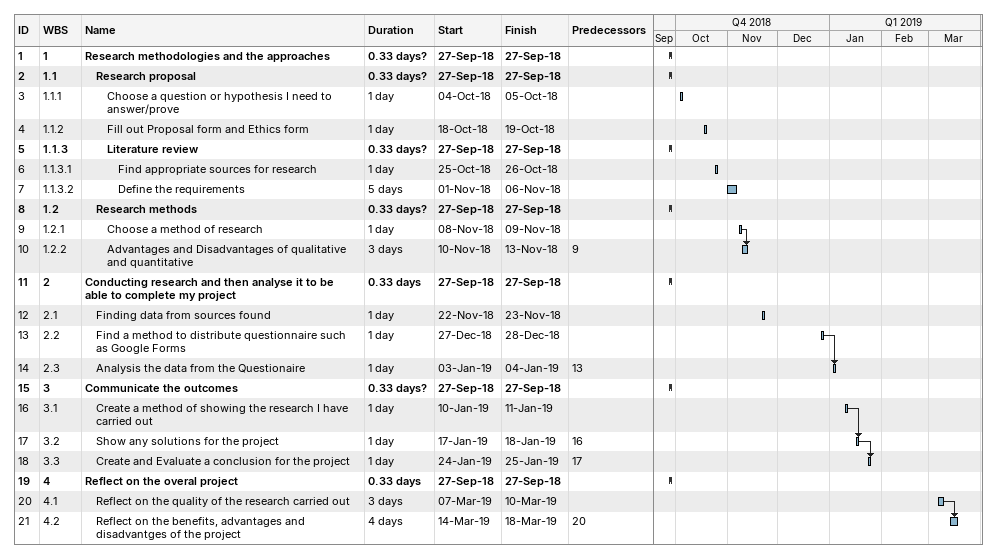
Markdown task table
| ID | WBS | Task | Duration | Start | Finish | Predecessors |
|---|---|---|---|---|---|---|
| 1 | 1 | **Research methodologies and the approaches** | 0.33d? | 2018-09-27 | 2018-09-27 |  |
| 2 | 1.1 | **Research proposal** | 0.33d? | 2018-09-27 | 2018-09-27 |  |
| 3 | 1.1.1 | Choose a question or hypothesis I need to answer/prove | 1d | 2018-10-04 | 2018-10-05 |  |
| 4 | 1.1.2 | Fill out Proposal form and Ethics form | 1d | 2018-10-18 | 2018-10-19 |  |
| 5 | 1.1.3 | **Literature review** | 0.33d? | 2018-09-27 | 2018-09-27 |  |
| 6 | 1.1.3.1 | Find appropriate sources for research | 1d | 2018-10-25 | 2018-10-26 |  |
| 7 | 1.1.3.2 | Define the requirements | 5d | 2018-11-01 | 2018-11-06 |  |
| 8 | 1.2 | **Research methods** | 0.33d? | 2018-09-27 | 2018-09-27 |  |
| 9 | 1.2.1 | Choose a method of research | 1d | 2018-11-08 | 2018-11-09 |  |
| 10 | 1.2.2 | Advantages and Disadvantages of qualitative and quantitative | 3d | 2018-11-10 | 2018-11-13 | 9 |
| 11 | 2 | **Conducting research and then analyse it to be able to complete my project** | 0.33d | 2018-09-27 | 2018-09-27 |  |
| 12 | 2.1 | Finding data from sources found | 1d | 2018-11-22 | 2018-11-23 |  |
| 13 | 2.2 | Find a method to distribute questionnaire such as Google Forms | 1d | 2018-12-27 | 2018-12-28 |  |
| 14 | 2.3 | Analysis the data from the Questionaire | 1d | 2019-01-03 | 2019-01-04 | 13 |
| 15 | 3 | **Communicate the outcomes** | 0.33d? | 2018-09-27 | 2018-09-27 |  |
| 16 | 3.1 | Create a method of showing the research I have carried out | 1d | 2019-01-10 | 2019-01-11 |  |
| 17 | 3.2 | Show any solutions for the project | 1d | 2019-01-17 | 2019-01-18 | 16 |
| 18 | 3.3 | Create and Evaluate a conclusion for the project | 1d | 2019-01-24 | 2019-01-25 | 17 |
| 19 | 4 | **Reflect on the overal project** | 0.33d | 2018-09-27 | 2018-09-27 |  |
| 20 | 4.1 | Reflect on the quality of the research carried out | 3d | 2019-03-07 | 2019-03-10 |  |
| 21 | 4.2 | Reflect on the benefits, advantages and disadvantges of the project | 4d | 2019-03-14 | 2019-03-18 | 20 |
